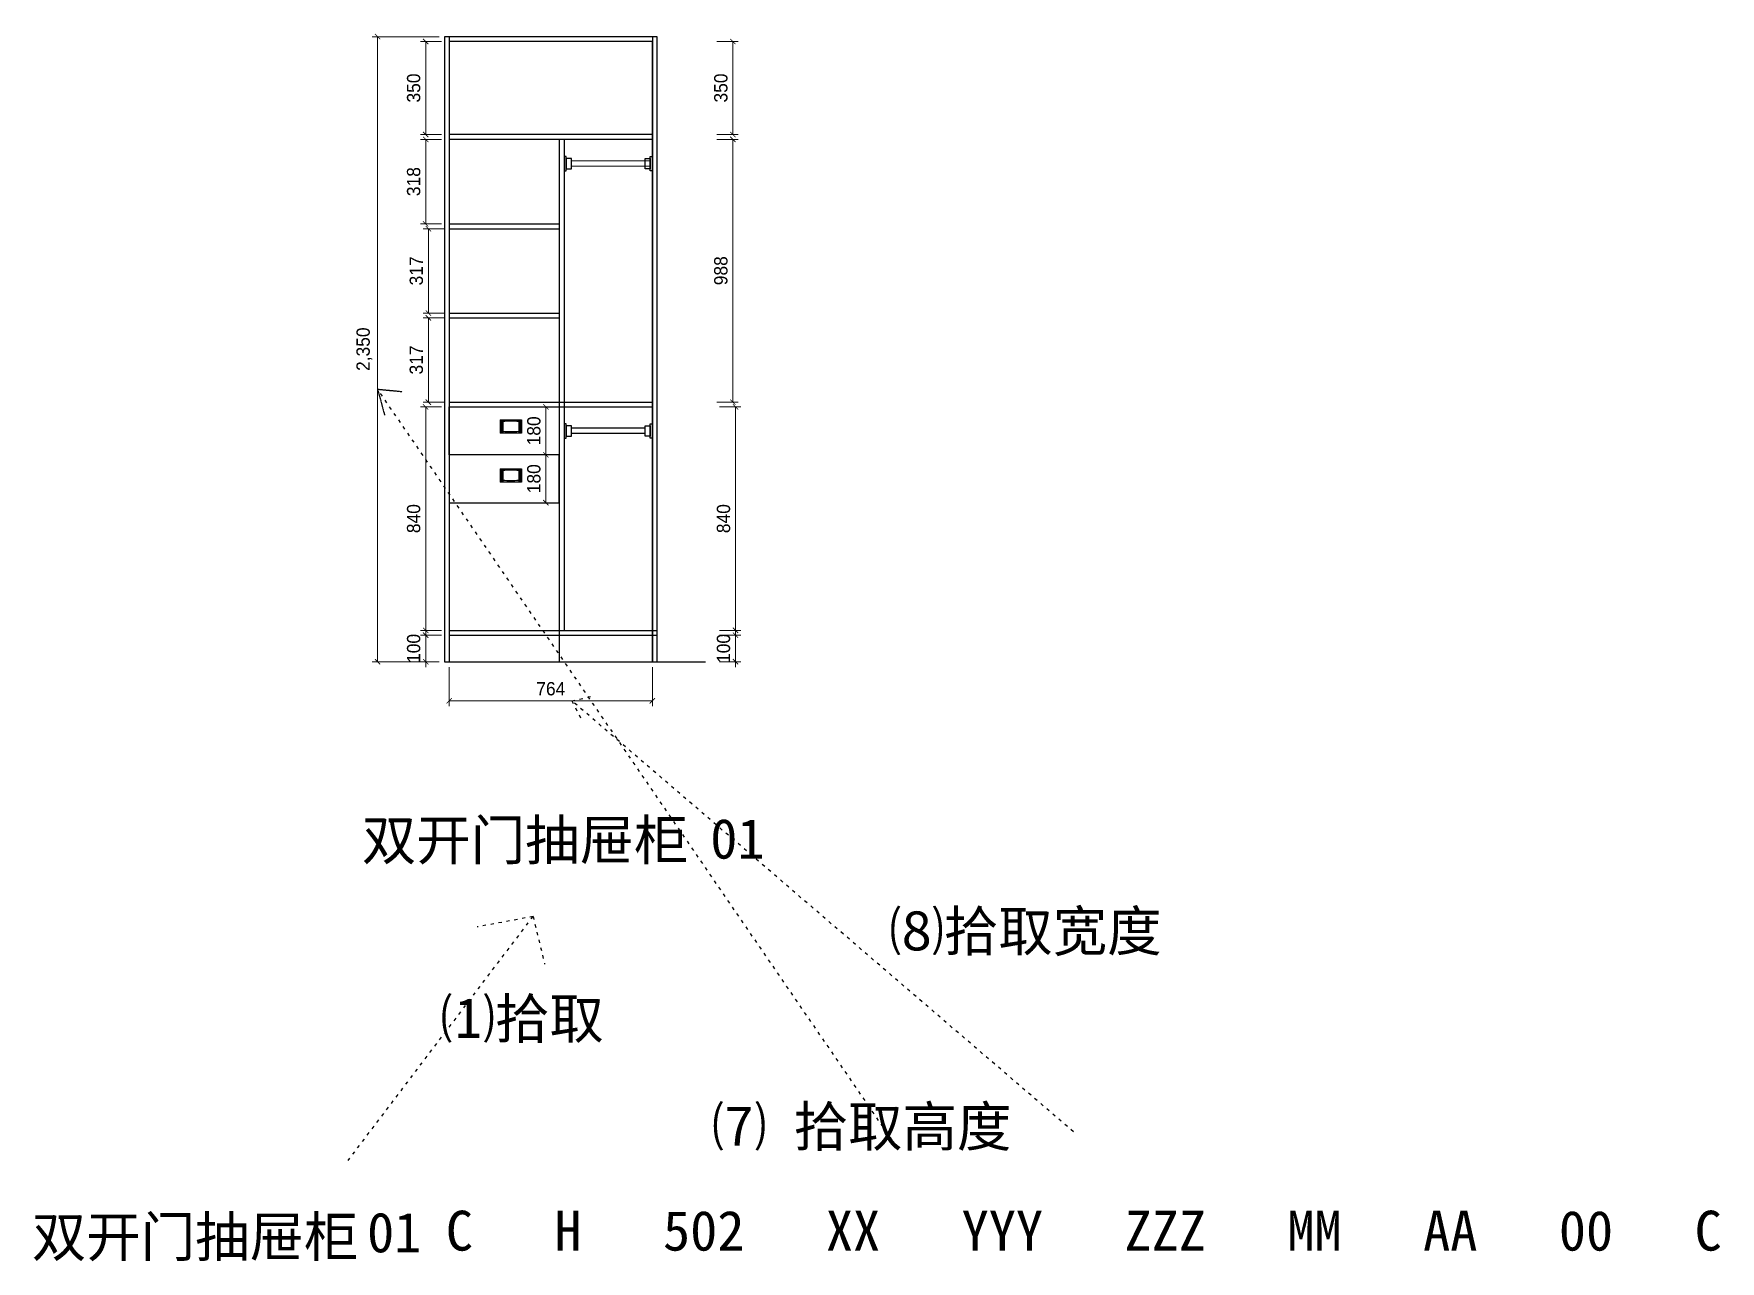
# Model space of a CAD drawing. Header units: millimetres. Extents: x 266 to 44582, y -75 to 31716.
# Drawn here: x 3838 to 10178, y 17148 to 21763 of the extents above; entities that cross this region are included whole.
import ezdxf

# ---------------------------------------------------------------- set-up
doc = ezdxf.new("R2010")
doc.units = ezdxf.units.MM
doc.linetypes.add('ACAD_ISO03W100', pattern=[30, 12, -18])
doc.linetypes.add('DOTE', pattern=[2.42, 2, -0.2, 0.02, -0.2])
for name, color, linetype in [('3', 3, 'Continuous'), ('7', 7, 'Continuous'), ('DOTE', 1, 'DOTE')]:
    doc.layers.add(name, color=color, linetype=linetype)
doc.layers.add('电器', color=4, linetype='Continuous', lineweight=9)
doc.styles.add('AUDIT_D_071121225343-4', font='')
doc.styles.get("Standard").update_dxf_attribs({"font": ''})
doc.styles.get('AUDIT_D_071121225343-4').set_extended_font_data('HY울릉도L')
doc.styles.get('Standard').set_extended_font_data('SimSun')
doc.dimstyles.new('家居常用', dxfattribs={"dimscale": 200, "dimtxt": 0.25, "dimasz": 0.1, "dimexe": 0.1, "dimexo": 0.1, "dimgap": 0.1, "dimtad": 1, "dimdec": 0, "dimlunit": 6, "dimtxsty": 'AUDIT_D_071121225343-4', "dimblk": 'ARCHTICK', "dimcen": 1, "dimclrd": 252, "dimclre": 252, "dimclrt": 3, "dimadec": 0, "dimazin": 0, "dimtfac": 1, "dimtdec": 0, "dimtix": 1, "dimtmove": 1, "dimatfit": 3, "dimldrblk": 'DOT', "dimfxl": 0.3, "dimfxlon": 1, "dimlwd": 9, "dimlwe": 9, "dimarcsym": 0})
pattern_1 = [(45, (1305.171, -13759.847), (-2.245064, 2.245064), []), (45, (1305.171, -13758.2594), (-2.245064, 2.245064), [])]

# ---------------------------------------------------------------- blocks, each defined once
blk = doc.blocks.new('衣柜内拉手')
h = blk.add_hatch()
h.set_pattern_fill('STEEL', color=256, style=0)
h.set_pattern_definition(pattern_1)
h.paths.add_polyline_path([(-30, 0), (-40, 0), (-40, -50), (-30, -50)])
h = blk.add_hatch()
h.set_pattern_fill('STEEL', color=256, style=0)
h.set_pattern_definition(pattern_1)
h.paths.add_polyline_path([(40, 0), (30, 0), (30, -50), (40, -50)])
for p, q in [((-40, 0), (40, 0)), ((-40, 0), (-40, -50)), ((-30, 0), (-30, -50)), ((30, 0), (30, -50)), ((40, 0), (40, -50)), ((40, -50), (-40, -50))]:
    blk.add_line(p, q)
for centre, start, end in [((0, -257.6), 83.17871, 96.82129), ((0, 208.1), 263.17871, 276.82129)]:
    blk.add_arc(centre, 252.6, start, end)
blk = doc.blocks.new('_ArchTick')
at = {"color": 0, "linetype": 'ByBlock', "const_width": 0.15}
blk.add_lwpolyline([(-0.5, -0.5), (0.5, 0.5)], dxfattribs=at)
blk = doc.blocks.new('*D117')
at = {"color": 252, "lineweight": 9}
for p, q in [((6416.2, 19501.8), (6496.2, 19501.8)), ((6476.2, 19501.8), (6476.2, 19521.8)), ((6476.2, 19401.8), (6476.2, 19501.8)), ((6416.2, 19401.8), (6496.2, 19401.8)), ((6476.2, 19401.8), (6476.2, 19381.8))]:
    blk.add_line(p, q, dxfattribs=at)
at = {"layer": 'Defpoints', "color": 0}
for p in [(6345.8, 19501.8), (6476.2, 19501.8), (6363.8, 19401.8)]:
    blk.add_point(p, dxfattribs=at)
at = {"color": 252, "lineweight": 9, "xscale": 20, "yscale": 20, "zscale": 20}
for p, rotation in [((6476.2, 19501.8), 270), ((6476.2, 19401.8), 90)]:
    blk.add_blockref('_ArchTick', p, dxfattribs=dict(at, rotation=rotation))
at = {"color": 3, "insert": (6431.2, 19451.8), "char_height": 50, "attachment_point": 5, "rotation": 90, "style": 'AUDIT_D_071121225343-4'}
blk.add_mtext('100', dxfattribs=at)
blk = doc.blocks.new('_DOT')
at = {"color": 0, "linetype": 'ByBlock'}
blk.add_line((-0.5, 0), (-1, 0), dxfattribs=at)
at = {"color": 0, "linetype": 'ByBlock', "const_width": 0.5}
blk.add_lwpolyline([(-0.25, 0, 1), (0.25, 0, 1)], format="xyb", close=True, dxfattribs=at)
blk = doc.blocks.new('*D118')
at = {"color": 252, "lineweight": 9}
for p, q in [((5371.5, 21733.8), (5291.5, 21733.8)), ((5311.5, 21733.8), (5311.5, 21383.8)), ((5371.5, 21383.8), (5291.5, 21383.8))]:
    blk.add_line(p, q, dxfattribs=at)
at = {"layer": 'Defpoints', "color": 0}
for p in [(5399.8, 21733.8), (5311.5, 21383.8), (5399.8, 21383.8)]:
    blk.add_point(p, dxfattribs=at)
at = {"color": 252, "lineweight": 9, "xscale": 20, "yscale": 20, "zscale": 20}
for p, rotation in [((5311.5, 21733.8), 90), ((5311.5, 21383.8), 270)]:
    blk.add_blockref('_ArchTick', p, dxfattribs=dict(at, rotation=rotation))
at = {"color": 3, "insert": (5266.5, 21558.8), "char_height": 50, "attachment_point": 5, "rotation": 90, "style": 'AUDIT_D_071121225343-4'}
blk.add_mtext('350', dxfattribs=at)
blk = doc.blocks.new('*D119')
at = {"color": 252, "lineweight": 9}
for p, q in [((5371.5, 21365.8), (5291.5, 21365.8)), ((5311.5, 21365.8), (5311.5, 21047.8)), ((5371.5, 21047.8), (5291.5, 21047.8))]:
    blk.add_line(p, q, dxfattribs=at)
at = {"layer": 'Defpoints', "color": 0}
for p in [(5399.8, 21365.8), (5311.5, 21047.8), (5399.8, 21047.8)]:
    blk.add_point(p, dxfattribs=at)
at = {"color": 252, "lineweight": 9, "xscale": 20, "yscale": 20, "zscale": 20}
for p, rotation in [((5311.5, 21365.8), 90), ((5311.5, 21047.8), 270)]:
    blk.add_blockref('_ArchTick', p, dxfattribs=dict(at, rotation=rotation))
at = {"color": 3, "insert": (5266.5, 21206.8), "char_height": 50, "attachment_point": 5, "rotation": 90, "style": 'AUDIT_D_071121225343-4'}
blk.add_mtext('318', dxfattribs=at)
blk = doc.blocks.new('*D120')
at = {"color": 252, "lineweight": 9}
for p, q in [((5379.8, 21029.8), (5301.5, 21029.8)), ((5321.5, 21029.8), (5321.5, 20712.8)), ((5379.8, 20712.8), (5301.5, 20712.8))]:
    blk.add_line(p, q, dxfattribs=at)
at = {"layer": 'Defpoints', "color": 0}
for p in [(5399.8, 21029.8), (5321.5, 20712.8), (5399.8, 20712.8)]:
    blk.add_point(p, dxfattribs=at)
at = {"color": 252, "lineweight": 9, "xscale": 20, "yscale": 20, "zscale": 20}
for p, rotation in [((5321.5, 21029.8), 90), ((5321.5, 20712.8), 270)]:
    blk.add_blockref('_ArchTick', p, dxfattribs=dict(at, rotation=rotation))
at = {"color": 3, "insert": (5276.5, 20871.3), "char_height": 50, "attachment_point": 5, "rotation": 90, "style": 'AUDIT_D_071121225343-4'}
blk.add_mtext('317', dxfattribs=at)
blk = doc.blocks.new('*D121')
at = {"color": 252, "lineweight": 9}
for p, q in [((5371.5, 20359.8), (5291.5, 20359.8)), ((5311.5, 20359.8), (5311.5, 19519.8)), ((5371.5, 19519.8), (5291.5, 19519.8))]:
    blk.add_line(p, q, dxfattribs=at)
at = {"layer": 'Defpoints', "color": 0}
for p in [(5399.8, 20359.8), (5311.5, 19519.8), (5399.8, 19519.8)]:
    blk.add_point(p, dxfattribs=at)
at = {"color": 252, "lineweight": 9, "xscale": 20, "yscale": 20, "zscale": 20}
for p, rotation in [((5311.5, 20359.8), 90), ((5311.5, 19519.8), 270)]:
    blk.add_blockref('_ArchTick', p, dxfattribs=dict(at, rotation=rotation))
at = {"color": 3, "insert": (5266.5, 19939.8), "char_height": 50, "attachment_point": 5, "rotation": 90, "style": 'AUDIT_D_071121225343-4'}
blk.add_mtext('840', dxfattribs=at)
blk = doc.blocks.new('*D122')
at = {"color": 252, "lineweight": 9}
for p, q in [((6416.2, 20359.8), (6496.2, 20359.8)), ((6476.2, 19519.8), (6476.2, 20359.8)), ((6416.2, 19519.8), (6496.2, 19519.8))]:
    blk.add_line(p, q, dxfattribs=at)
at = {"layer": 'Defpoints', "color": 0}
for p in [(6345.8, 20359.8), (6476.2, 20359.8), (6345.8, 19519.8)]:
    blk.add_point(p, dxfattribs=at)
at = {"color": 252, "lineweight": 9, "xscale": 20, "yscale": 20, "zscale": 20}
for p, rotation in [((6476.2, 20359.8), 90), ((6476.2, 19519.8), 270)]:
    blk.add_blockref('_ArchTick', p, dxfattribs=dict(at, rotation=rotation))
at = {"color": 3, "insert": (6431.2, 19939.8), "char_height": 50, "attachment_point": 5, "rotation": 90, "style": 'AUDIT_D_071121225343-4'}
blk.add_mtext('840', dxfattribs=at)
blk = doc.blocks.new('*D123')
at = {"color": 252, "lineweight": 9}
for p, q in [((6406.2, 21365.8), (6486.2, 21365.8)), ((6466.2, 20377.8), (6466.2, 21365.8)), ((6406.2, 20377.8), (6486.2, 20377.8))]:
    blk.add_line(p, q, dxfattribs=at)
at = {"layer": 'Defpoints', "color": 0}
for p in [(6345.8, 21365.8), (6466.2, 21365.8), (6345.8, 20377.8)]:
    blk.add_point(p, dxfattribs=at)
at = {"color": 252, "lineweight": 9, "xscale": 20, "yscale": 20, "zscale": 20}
for p, rotation in [((6466.2, 21365.8), 90), ((6466.2, 20377.8), 270)]:
    blk.add_blockref('_ArchTick', p, dxfattribs=dict(at, rotation=rotation))
at = {"color": 3, "insert": (6421.2, 20871.8), "char_height": 50, "attachment_point": 5, "rotation": 90, "style": 'AUDIT_D_071121225343-4'}
blk.add_mtext('988', dxfattribs=at)
blk = doc.blocks.new('*D124')
at = {"color": 252, "lineweight": 9}
for p, q in [((6406.2, 21733.8), (6486.2, 21733.8)), ((6466.2, 21383.8), (6466.2, 21733.8)), ((6406.2, 21383.8), (6486.2, 21383.8))]:
    blk.add_line(p, q, dxfattribs=at)
at = {"layer": 'Defpoints', "color": 0}
for p in [(6345.8, 21733.8), (6466.2, 21733.8), (6345.8, 21383.8)]:
    blk.add_point(p, dxfattribs=at)
at = {"color": 252, "lineweight": 9, "xscale": 20, "yscale": 20, "zscale": 20}
for p, rotation in [((6466.2, 21733.8), 90), ((6466.2, 21383.8), 270)]:
    blk.add_blockref('_ArchTick', p, dxfattribs=dict(at, rotation=rotation))
at = {"color": 3, "insert": (6421.2, 21558.8), "char_height": 50, "attachment_point": 5, "rotation": 90, "style": 'AUDIT_D_071121225343-4'}
blk.add_mtext('350', dxfattribs=at)
blk = doc.blocks.new('*D158')
at = {"layer": 'Defpoints', "color": 0}
for p in [(5399.8, 20694.8), (5321.5, 20377.8), (5399.8, 20377.8)]:
    blk.add_point(p, dxfattribs=at)
at = {"layer": '电器', "color": 252, "lineweight": 9}
for p, q in [((5379.8, 20694.8), (5301.5, 20694.8)), ((5321.5, 20694.8), (5321.5, 20377.8)), ((5379.8, 20377.8), (5301.5, 20377.8))]:
    blk.add_line(p, q, dxfattribs=at)
at = {"layer": '电器', "color": 252, "lineweight": 9, "xscale": 20, "yscale": 20, "zscale": 20}
for p, rotation in [((5321.5, 20694.8), 90), ((5321.5, 20377.8), 270)]:
    blk.add_blockref('_ArchTick', p, dxfattribs=dict(at, rotation=rotation))
at = {"layer": '电器', "color": 3, "insert": (5276.5, 20536.3), "char_height": 50, "attachment_point": 5, "rotation": 90, "style": 'AUDIT_D_071121225343-4'}
blk.add_mtext('317', dxfattribs=at)
blk = doc.blocks.new('*D125')
at = {"layer": 'Defpoints', "color": 0}
for p in [(5399.8, 19501.8), (5311.5, 19401.8), (5381.8, 19401.8)]:
    blk.add_point(p, dxfattribs=at)
at = {"layer": '电器', "color": 252, "lineweight": 9}
for p, q in [((5371.5, 19501.8), (5291.5, 19501.8)), ((5311.5, 19501.8), (5311.5, 19521.8)), ((5311.5, 19501.8), (5311.5, 19401.8)), ((5361.8, 19401.8), (5291.5, 19401.8)), ((5311.5, 19401.8), (5311.5, 19381.8))]:
    blk.add_line(p, q, dxfattribs=at)
at = {"layer": '电器', "color": 252, "lineweight": 9, "xscale": 20, "yscale": 20, "zscale": 20}
for p, rotation in [((5311.5, 19501.8), 270), ((5311.5, 19401.8), 90)]:
    blk.add_blockref('_ArchTick', p, dxfattribs=dict(at, rotation=rotation))
at = {"layer": '电器', "color": 3, "insert": (5266.5, 19451.8), "char_height": 50, "attachment_point": 5, "rotation": 90, "style": 'AUDIT_D_071121225343-4'}
blk.add_mtext('100', dxfattribs=at)
blk = doc.blocks.new('*D126')
at = {"layer": '3', "color": 252, "lineweight": 9}
for p, q in [((5745.8, 20179.8), (5783.3, 20179.8)), ((5763.3, 19999.8), (5763.3, 20179.8)), ((5745.8, 19999.8), (5783.3, 19999.8))]:
    blk.add_line(p, q, dxfattribs=at)
at = {"layer": 'Defpoints', "color": 0}
for p in [(5725.8, 20179.8), (5763.3, 20179.8), (5725.8, 19999.8)]:
    blk.add_point(p, dxfattribs=at)
at = {"layer": '3', "color": 252, "lineweight": 9, "xscale": 20, "yscale": 20, "zscale": 20}
for p, rotation in [((5763.3, 20179.8), 90), ((5763.3, 19999.8), 270)]:
    blk.add_blockref('_ArchTick', p, dxfattribs=dict(at, rotation=rotation))
at = {"layer": '3', "color": 3, "insert": (5718.3, 20089.8), "char_height": 50, "attachment_point": 5, "rotation": 90, "style": 'AUDIT_D_071121225343-4'}
blk.add_mtext('180', dxfattribs=at)
blk = doc.blocks.new('*D127')
at = {"layer": '3', "color": 252, "lineweight": 9}
for p, q in [((5745.8, 20359.8), (5783.3, 20359.8)), ((5763.3, 20179.8), (5763.3, 20359.8)), ((5745.8, 20179.8), (5783.3, 20179.8))]:
    blk.add_line(p, q, dxfattribs=at)
at = {"layer": 'Defpoints', "color": 0}
for p in [(5725.8, 20359.8), (5763.3, 20359.8), (5725.8, 20179.8)]:
    blk.add_point(p, dxfattribs=at)
at = {"layer": '3', "color": 252, "lineweight": 9, "xscale": 20, "yscale": 20, "zscale": 20}
for p, rotation in [((5763.3, 20359.8), 90), ((5763.3, 20179.8), 270)]:
    blk.add_blockref('_ArchTick', p, dxfattribs=dict(at, rotation=rotation))
at = {"layer": '3', "color": 3, "insert": (5718.3, 20269.8), "char_height": 50, "attachment_point": 5, "rotation": 90, "style": 'AUDIT_D_071121225343-4'}
blk.add_mtext('180', dxfattribs=at)
blk = doc.blocks.new('*D128')
at = {"layer": '3', "color": 252, "lineweight": 9}
for p, q in [((5361.8, 21751.8), (5110.8, 21751.8)), ((5130.8, 19401.8), (5130.8, 21751.8)), ((5361.8, 19401.8), (5110.8, 19401.8))]:
    blk.add_line(p, q, dxfattribs=at)
at = {"layer": 'Defpoints', "color": 0}
for p in [(5130.8, 21751.8), (5381.8, 21751.8), (5381.8, 19401.8)]:
    blk.add_point(p, dxfattribs=at)
at = {"layer": '3', "color": 252, "lineweight": 9, "xscale": 20, "yscale": 20, "zscale": 20}
for p, rotation in [((5130.8, 21751.8), 90), ((5130.8, 19401.8), 270)]:
    blk.add_blockref('_ArchTick', p, dxfattribs=dict(at, rotation=rotation))
at = {"layer": '3', "color": 3, "insert": (5081, 20576.8), "char_height": 50, "attachment_point": 5, "rotation": 90, "style": 'AUDIT_D_071121225343-4'}
blk.add_mtext('2,350', dxfattribs=at)
blk = doc.blocks.new('*D129')
at = {"layer": '3', "color": 252, "lineweight": 9}
for p, q in [((5399.8, 19381.8), (5399.8, 19235)), ((6163.8, 19381.8), (6163.8, 19235)), ((5399.8, 19255), (6163.8, 19255))]:
    blk.add_line(p, q, dxfattribs=at)
at = {"layer": 'Defpoints', "color": 0}
for p in [(5399.8, 19401.8), (6163.8, 19401.8), (6163.8, 19255)]:
    blk.add_point(p, dxfattribs=at)
at = {"layer": '3', "color": 252, "lineweight": 9, "xscale": 20, "yscale": 20, "zscale": 20, "rotation": 180}
blk.add_blockref('_ArchTick', (5399.8, 19255), dxfattribs=at)
at = {"layer": '3', "color": 252, "lineweight": 9, "xscale": 20, "yscale": 20, "zscale": 20}
blk.add_blockref('_ArchTick', (6163.8, 19255), dxfattribs=at)
at = {"layer": '3', "color": 3, "insert": (5781.8, 19300), "char_height": 50, "attachment_point": 5, "style": 'AUDIT_D_071121225343-4'}
blk.add_mtext('764', dxfattribs=at)

msp = doc.modelspace()

# ---------------------------------------------------------------- linework, layer by layer
at = {"color": 0}
for p, q in [((6181.8, 21751.8), (5381.8, 21751.8)), ((5381.8, 21751.8), (5381.8, 21422.8)), ((5399.8, 21751.8), (5399.8, 21422.8)), ((6163.8, 21751.8), (6163.8, 19401.8)), ((6181.8, 19401.8), (6181.8, 21751.8)), ((6163.8, 21733.8), (5399.8, 21733.8)), ((6163.8, 19401.8), (6163.8, 21733.8)), ((5381.8, 21422.8), (5381.8, 19401.8)), ((5399.8, 21422.8), (5399.8, 19401.8)), ((6163.8, 21383.8), (5399.8, 21383.8)), ((6163.8, 21365.8), (5399.8, 21365.8)), ((5813.8, 21365.8), (5813.8, 19401.8)), ((5813.8, 21365.8), (5813.8, 19519.8)), ((5831.8, 21365.8), (5831.8, 19519.8)), ((5399.8, 21047.8), (5813.8, 21047.8)), ((5399.8, 21029.8), (5813.8, 21029.8)), ((5399.8, 20712.8), (5813.8, 20712.8)), ((5399.8, 20694.8), (5813.8, 20694.8)), ((5399.8, 20377.8), (5863.8, 20377.8)), ((5399.8, 20359.8), (5863.8, 20359.8)), ((5831.8, 20377.8), (6163.8, 20377.8)), ((5831.8, 20359.8), (6163.8, 20359.8)), ((5399.8, 19519.8), (6181.8, 19519.8)), ((5399.8, 19501.8), (6181.8, 19501.8)), ((5381.8, 19401.8), (6363.8, 19401.8))]:
    msp.add_line(p, q, dxfattribs=at)
at = {"layer": '3'}
for points in [[(5399.8, 20359.8), (5813.8, 20359.8), (5813.8, 20179.8), (5399.8, 20179.8)], [(5399.8, 19999.8), (5813.8, 19999.8), (5813.8, 20179.8), (5399.8, 20179.8)]]:
    msp.add_lwpolyline(points, close=True, dxfattribs=at)
at = {"layer": '7'}
for points in [[(5839.8, 21247), (5839.8, 21301), (5831.8, 21301), (5831.8, 21247)], [(6155.8, 21247), (6155.8, 21301), (6163.8, 21301), (6163.8, 21247)], [(5859.3, 21254.6), (5859.3, 21293.4), (5839.8, 21293.4), (5839.8, 21254.6)], [(6136.4, 21254.6), (6136.4, 21293.4), (6155.8, 21293.4), (6155.8, 21254.6)], [(5839.8, 20242.6), (5839.8, 20296.6), (5831.8, 20296.6), (5831.8, 20242.6)], [(5859.3, 20250.1), (5859.3, 20289), (5839.8, 20289), (5839.8, 20250.1)], [(6136.4, 20250), (6136.4, 20288.9), (6155.8, 20288.9), (6155.8, 20250)], [(6155.8, 20242.5), (6155.8, 20296.5), (6163.8, 20296.5), (6163.8, 20242.5)]]:
    msp.add_lwpolyline(points, close=True, dxfattribs=at)
at = {"layer": '7', "color": 250}
for points in [[(6155.8, 21283.8), (5859.3, 21284.5)], [(6155.8, 21263.8), (5859.3, 21264.5)], [(6136.4, 20279.7), (5859.3, 20279.6)], [(6136.4, 20259.7), (5859.3, 20259.6)], [(6136.4, 20279.5), (6028, 20279.7)], [(6136.4, 20259.5), (6033, 20259.7)]]:
    msp.add_lwpolyline(points, dxfattribs=at)
at = {"layer": 'DOTE', "linetype": 'ACAD_ISO03W100', "lineweight": -3}
for p, q in [((7081.9, 17578.5), (5130.8, 20426.5)), ((5860.8, 19255), (5930.8, 19270.5)), ((7746.2, 17634.9), (5860.8, 19255)), ((5860.8, 19255), (5895.3, 19188.5)), ((5019.6, 17526.1), (5715.2, 18443.9)), ((5715.2, 18443.9), (5505.2, 18404.8)), ((5715.2, 18443.9), (5758.7, 18265))]:
    msp.add_line(p, q, dxfattribs=at)
at = {"layer": 'DOTE'}
for q in [(5222.8, 20417.5), (5157.1, 20329)]:
    msp.add_line((5130.8, 20426.5), q, dxfattribs=at)

# ---------------------------------------------------------------- block references
for p in [(5631.8, 20311.3), (5631.8, 20127.3)]:
    msp.add_blockref('衣柜内拉手', p)

# ---------------------------------------------------------------- texts
for s, p in [('双开门抽屉柜', (5071.7, 18656.5)), ('01', (6381.3, 18661.5)), ('⑻拾取宽度', (7054.7, 18314.1)), ('⑴拾取', (5367.4, 17985)), ('⑺ 拾取高度', (6388, 17579.3)), ('双开门抽屉柜', (3831.1, 17164.9)), ('01', (5091.3, 17181.3)), ('C   H   502   XX   YYY   ZZZ   MM   AA   00   C ', (5387.3, 17187.8))]:
    msp.add_text(s, height=150).set_placement(p)

# ---------------------------------------------------------------- dimensions: what is measured, and where the dimension line sits
for base, p1, p2, picture, middle in [((5311.5, 21383.8), (5399.8, 21733.8), (5399.8, 21383.8), '*D118', (5266.5, 21558.8)), ((6466.2, 21733.8), (6345.8, 21383.8), (6345.8, 21733.8), '*D124', (6421.2, 21558.8)), ((5311.5, 21047.8), (5399.8, 21365.8), (5399.8, 21047.8), '*D119', (5266.5, 21206.8)), ((6466.2, 21365.8), (6345.8, 20377.8), (6345.8, 21365.8), '*D123', (6421.2, 20871.8)), ((5321.5, 20712.8), (5399.8, 21029.8), (5399.8, 20712.8), '*D120', (5276.5, 20871.3)), ((5311.5, 19519.8), (5399.8, 20359.8), (5399.8, 19519.8), '*D121', (5266.5, 19939.8)), ((6476.2, 20359.8), (6345.8, 19519.8), (6345.8, 20359.8), '*D122', (6431.2, 19939.8))]:
    dim = msp.add_linear_dim(base=base, p1=p1, p2=p2, angle=90, dimstyle='家居常用')
    dim.commit()
    dim.dimension.update_dxf_attribs({"geometry": picture, "text_midpoint": middle})
at = {"color": 1}
dim = msp.add_linear_dim(base=(6476.2, 19501.8), p1=(6363.8, 19401.8), p2=(6345.8, 19501.8), angle=90, dimstyle='家居常用', dxfattribs=at)
dim.commit()
dim.dimension.update_dxf_attribs({"geometry": '*D117', "text_midpoint": (6431.2, 19451.8)})
at = {"layer": '3'}
dim = msp.add_linear_dim(base=(5130.8, 21751.8), p1=(5381.8, 19401.8), p2=(5381.8, 21751.8), angle=90, dimstyle='家居常用', override={"dimfxl": 1.25, "dimarcsym": 1}, dxfattribs=at)
dim.commit()
dim.dimension.update_dxf_attribs({"geometry": '*D128', "text_midpoint": (5081, 20576.8)})
for p1, p2, picture, middle in [((5725.8, 20179.8), (5725.8, 20359.8), '*D127', (5718.3, 20269.8)), ((5725.8, 19999.8), (5725.8, 20179.8), '*D126', (5718.3, 20089.8))]:
    dim = msp.add_aligned_dim(p1=p1, p2=p2, distance=-37.5, dimstyle='家居常用', dxfattribs=at)
    dim.commit()
    dim.dimension.update_dxf_attribs({"geometry": picture, "text_midpoint": middle})
dim = msp.add_linear_dim(base=(6163.8, 19255), p1=(5399.8, 19401.8), p2=(6163.8, 19401.8), dimstyle='家居常用', override={"dimfxl": 1.25, "dimarcsym": 1}, dxfattribs=at)
dim.commit()
dim.dimension.update_dxf_attribs({"geometry": '*D129', "text_midpoint": (5781.8, 19300)})
at = {"layer": '电器', "color": 6}
for base, p1, p2, picture, middle in [((5321.5, 20377.8), (5399.8, 20694.8), (5399.8, 20377.8), '*D158', (5276.5, 20536.3)), ((5311.5, 19401.8), (5399.8, 19501.8), (5381.8, 19401.8), '*D125', (5266.5, 19451.8))]:
    dim = msp.add_linear_dim(base=base, p1=p1, p2=p2, angle=90, dimstyle='家居常用', dxfattribs=at)
    dim.commit()
    dim.dimension.update_dxf_attribs({"geometry": picture, "text_midpoint": middle})

doc.saveas('drawing.dxf')
